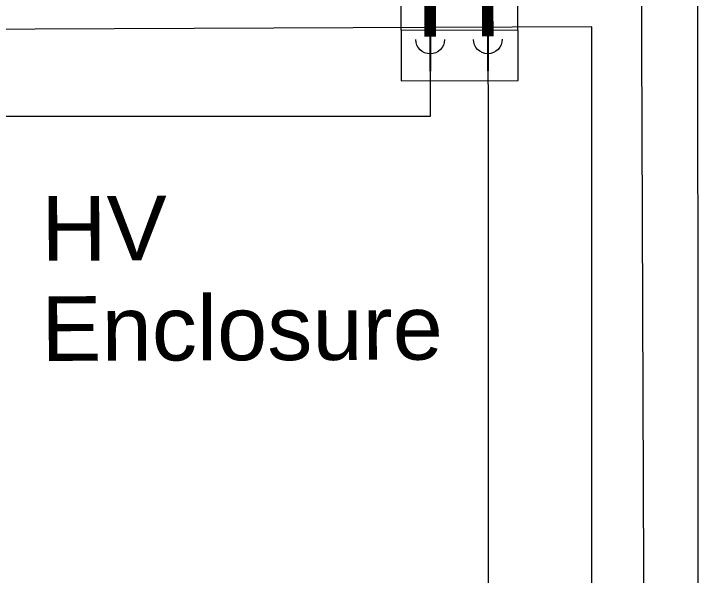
# Model space of a CAD drawing. Header units: inches. Extents: x 4541 to 19811, y -21622 to -6339.
# Drawn here: x 8339.6 to 8458.6, y -8028.7 to -7931.2 of the extents above; entities that cross this region are included whole.
import ezdxf
from ezdxf.enums import TextEntityAlignment as Align

# ---------------------------------------------------------------- set-up
doc = ezdxf.new("R2010")
doc.units = ezdxf.units.IN
doc.header["$MEASUREMENT"] = 0
doc.layers.get('0').update_dxf_attribs({"lineweight": 0})
for name, color, linetype in [('CABLE1IN', 6, 'Continuous'), ('CABLE1OUT', 6, 'Continuous'), ('CABLE2IN', 6, 'Continuous'), ('CABLE2OUT', 6, 'Continuous'), ('CDESC1IN', 5, 'Continuous'), ('CDESC1OUT', 5, 'Continuous'), ('CDESC2IN', 5, 'Continuous'), ('CDESC2OUT', 5, 'Continuous'), ('COUNTER', 7, 'Continuous'), ('GROUP', 5, 'Continuous'), ('LBRK', 7, 'Continuous'), ('LOCATION', 5, 'Continuous'), ('PREFIX', 7, 'Continuous'), ('SNA', 7, 'Continuous'), ('TPOL', 1, 'Continuous'), ('ZONE', 5, 'Continuous')]:
    doc.layers.add(name, color=color, linetype=linetype)
doc.styles.add('GROUP', font='ISOCP.shx', dxfattribs={"height": 2.5})
doc.styles.add('LOCATION', font='ISOCP.shx', dxfattribs={"height": 2.5})
doc.styles.add('PINS', font='ISOCP.shx', dxfattribs={"height": 2.5})
doc.styles.get("Standard").update_dxf_attribs({"font": 'arial.ttf'})
doc.styles.add('SYMBOL', font='ISOCP.shx', dxfattribs={"height": 2.5})
doc.styles.add('TERMINAL', font='ISOCP.shx', dxfattribs={"height": 2.5})
doc.styles.add('ZONE', font='ISOCP.shx', dxfattribs={"height": 2.5})

# ---------------------------------------------------------------- blocks, each defined once
blk = doc.blocks.new('IEC_PLSK')
for p, q in [((0, -1.5), (0, 0)), ((0, -7.5), (0, -6))]:
    blk.add_line(p, q)
at = {"const_width": 1}
blk.add_lwpolyline([(0, -4.5), (0, -1.5)], dxfattribs=at)
blk.add_arc((0, -4.75), 1.25, 180, 0)
at = {"layer": 'LBRK'}
blk.add_line((0, 0), (0, -7.5), dxfattribs=at)
at = {"layer": 'CABLE1IN', "style": 'TERMINAL'}
blk.add_attdef('CABLE1IN', (-1, 4.496), '', height=2.5, rotation=90, dxfattribs=at)
at = {"layer": 'CABLE1OUT', "style": 'TERMINAL'}
blk.add_attdef('CABLE1OUT', text='', height=2.5, rotation=90, dxfattribs=at).set_placement((-1, -10.107), align=Align.RIGHT)
at = {"layer": 'CABLE2IN', "style": 'TERMINAL'}
blk.add_attdef('CABLE2IN', text='', height=2.5, rotation=90, dxfattribs=at).set_placement((1, 4.496), align=Align.TOP_LEFT)
at = {"layer": 'CABLE2OUT', "style": 'TERMINAL'}
blk.add_attdef('CABLE2OUT', text='', height=2.5, rotation=90, dxfattribs=at).set_placement((1, -10.107), align=Align.TOP_RIGHT)
at = {"layer": 'CDESC1IN', "style": 'SYMBOL', "flags": 1}
blk.add_attdef('CDESC1IN', (0.812, 2.548), '', height=2.5, dxfattribs=at)
at = {"layer": 'CDESC1OUT', "style": 'SYMBOL', "flags": 1}
blk.add_attdef('CDESC1OUT', (1.046, -10.113), '', height=2.5, dxfattribs=at)
at = {"layer": 'CDESC2IN', "style": 'SYMBOL', "flags": 1}
blk.add_attdef('CDESC2IN', text='', height=2.5, dxfattribs=at).set_placement((-1.174, 2.283), align=Align.RIGHT)
at = {"layer": 'CDESC2OUT', "style": 'SYMBOL', "flags": 1}
blk.add_attdef('CDESC2OUT', text='', height=2.5, dxfattribs=at).set_placement((-0.59, -10.346), align=Align.RIGHT)
at = {"layer": 'COUNTER', "style": 'SYMBOL', "flags": 9}
blk.add_attdef('COUNTER', (0, 0), '', height=2.5, dxfattribs=at)
at = {"layer": 'GROUP', "style": 'GROUP'}
blk.add_attdef('GROUP', (0.191, 3.249), '', height=2.5, dxfattribs=at)
at = {"layer": 'LOCATION', "style": 'LOCATION', "flags": 9}
blk.add_attdef('LOCATION', (0, 0), '', height=2.5, dxfattribs=at)
at = {"layer": 'PREFIX', "style": 'TERMINAL'}
blk.add_attdef('PREFIX', text='', height=2.5, dxfattribs=at).set_placement((-1.371, -3.749), align=Align.RIGHT)
at = {"layer": 'SNA', "style": 'SYMBOL', "flags": 1}
blk.add_attdef('SNA', (-1, 0.5), '', height=2.5, rotation=90, dxfattribs=at)
at = {"layer": 'TPOL', "style": 'PINS', "flags": 8}
for tag, p in [('CN1', (0, 0)), ('CN2', (0, -7.5))]:
    blk.add_attdef(tag, p, '', height=0.02, dxfattribs=at)
at = {"layer": 'ZONE', "style": 'ZONE', "flags": 9}
blk.add_attdef('ZONE', (0, 0), '', height=2.5, dxfattribs=at)

msp = doc.modelspace()

# ---------------------------------------------------------------- linework, layer by layer
for p, q in [((8427.11, -7934.03), (8406.84, -7934.09)), ((8421.91, -7941.14), (8421.93, -7945.82))]:
    msp.add_line(p, q)
at = {"color": 3, "ltscale": 5}
msp.add_lwpolyline([(8458.61, -8369.74), (8458.38, -7904.28), (8411.78, -7904.28)], dxfattribs=at)
at = {"color": 1, "ltscale": 5}
msp.add_lwpolyline([(8421.84, -7920.8), (8448.49, -7920.8), (8450.24, -8381.14)], dxfattribs=at)
at = {"color": 6}
msp.add_lwpolyline([(8427.08, -7925.26), (8406.81, -7925.33), (8406.87, -7942.86), (8427.14, -7942.79)], close=True, dxfattribs=at)
at = {"color": 4, "ltscale": 5}
msp.add_lwpolyline([(8301.81, -7934.06), (8301.81, -8338.56), (8439.97, -8337.95), (8439.97, -7933.45)], close=True, dxfattribs=at)
at = {"color": 3}
msp.add_lwpolyline([(8411.91, -7941.17), (8411.91, -7949.04), (8333.41, -7949.04), (8333.41, -8165.88), (8402.32, -8165.88), (8402.32, -8179.37)], dxfattribs=at)
at = {"color": 1}
msp.add_lwpolyline([(8421.93, -7945.82), (8421.93, -8031.01), (8436.88, -8031.01), (8436.88, -8161.4), (8436.88, -8031.01), (8421.93, -8031.01), (8421.93, -8075.82)], dxfattribs=at)

# ---------------------------------------------------------------- block references
at = {"xscale": -2, "yscale": 2, "zscale": 2, "rotation": 0.1965927817439361}
for p in [(8411.86, -7926.17), (8421.86, -7926.14)]:
    msp.add_blockref('IEC_PLSK', p, dxfattribs=at)

# ---------------------------------------------------------------- texts
for s, p in [('HV', (8344.41, -7974.1)), ('Enclosure', (8344.41, -7991.49))]:
    msp.add_text(s, height=11.221, rotation=0.1966).set_placement(p)

doc.saveas('drawing.dxf')
